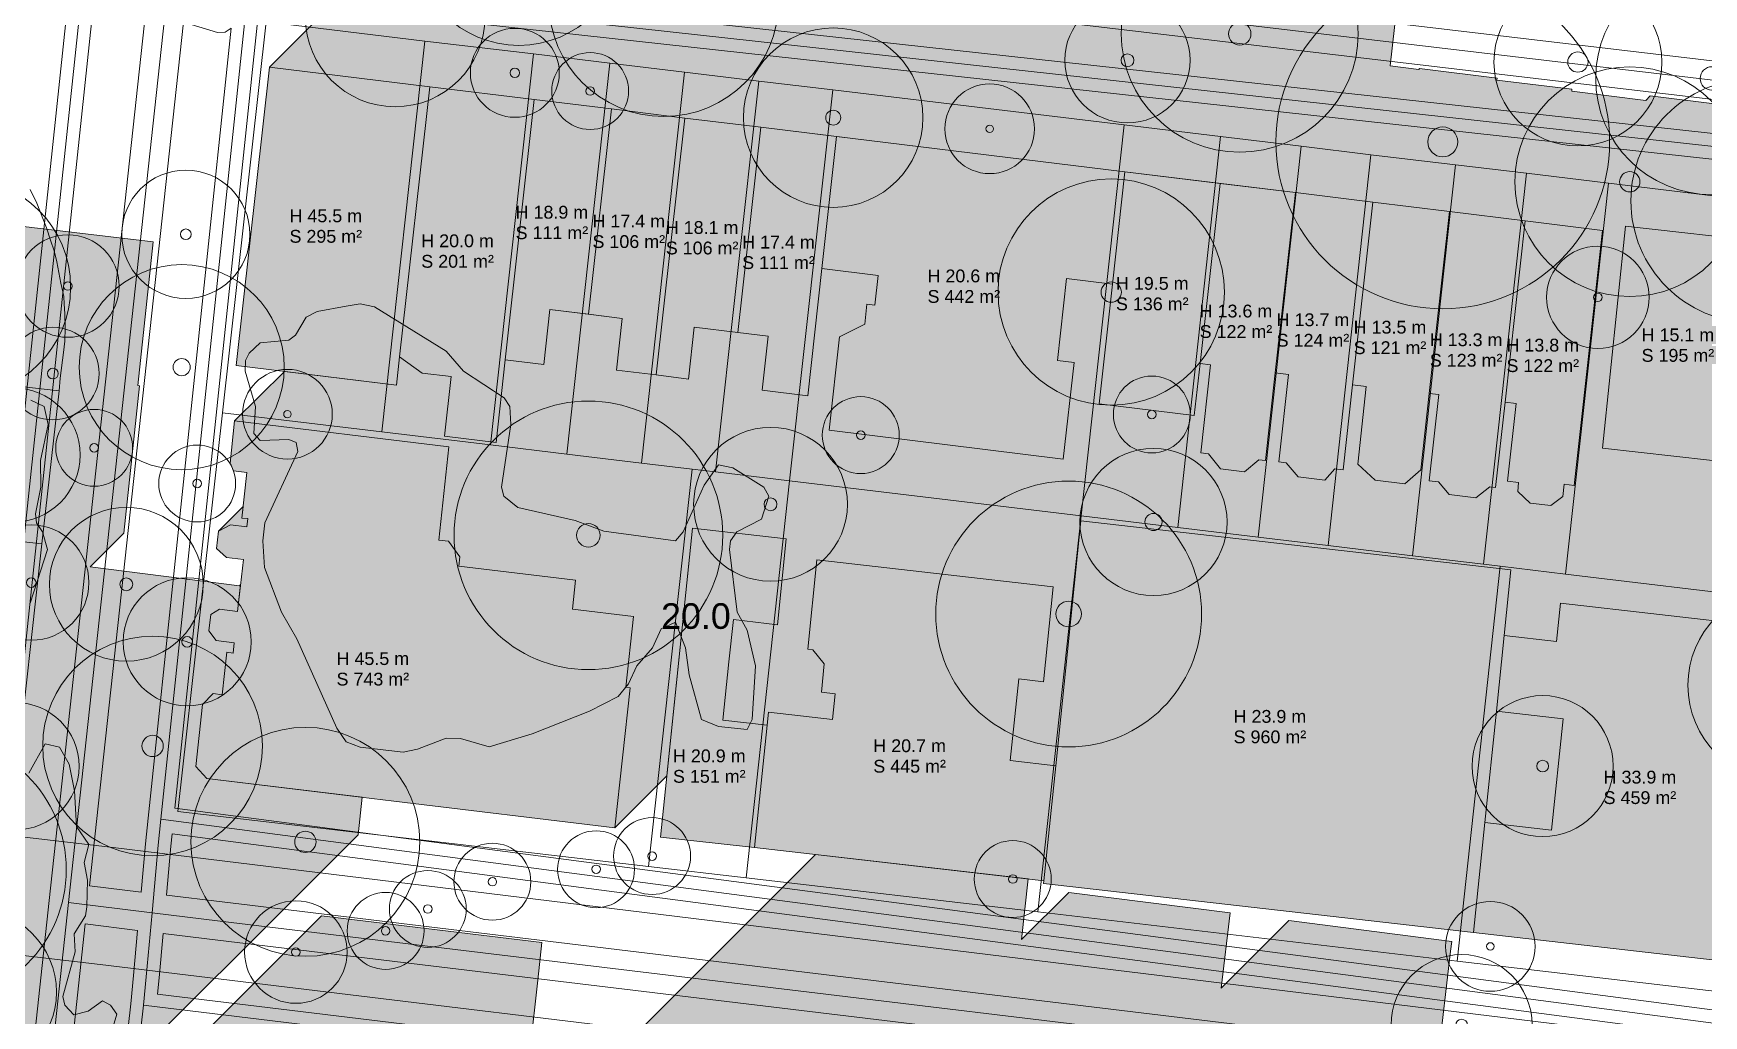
# Model space of a CAD drawing. Header units: metres. Extents: x -8 to 1190, y -11 to 1223.
# Drawn here: x 62.2 to 192.5, y 82.5 to 159.1 of the extents above; entities that cross this region are included whole.
import ezdxf

# ---------------------------------------------------------------- set-up
doc = ezdxf.new("R2010")
doc.units = ezdxf.units.M
doc.header["$MEASUREMENT"] = 0
for name, color, linetype, lineweight, true_color in [('TPX_BUILDING_AREAS_TEXT', 7, 'CONTINUOUS', 0, 0x000000), ('TPX_BUILDING_HEIGHTS_TEXT', 7, 'CONTINUOUS', 0, 0x000000), ('TPX_BUILDINGS', 7, 'CONTINUOUS', 0, 0x000000), ('TPX_BUILDINGS_HATCH', 7, 'CONTINUOUS', 0, 0xf0f0f0), ('TPX_BUILDINGS_SHADOWS_HATCH', 7, 'CONTINUOUS', 0, 0x000000), ('TPX_BUILDINGS_SHADOWS_OUTLINES', 7, 'CONTINUOUS', 0, 0x000000), ('TPX_CADASTRES', 7, 'CONTINUOUS', 0, 0x646464), ('TPX_CONTOUR_LINES_5M', 7, 'CONTINUOUS', 0, 0x969696), ('TPX_CONTOUR_LINES_5M_TEXT', 7, 'CONTINUOUS', 0, 0x000000), ('TPX_RAILWAYS_AXES', 7, 'CONTINUOUS', 0, 0x464646), ('TPX_ROADS_AXES', 7, 'CONTINUOUS', 0, 0x323232), ('TPX_ROADS_CONTOURS', 7, 'CONTINUOUS', 0, 0x646464), ('TPX_VEGETATION_TREES_INDIVIDUAL', 7, 'CONTINUOUS', 0, 0x136734)]:
    doc.layers.add(name, color=color, linetype=linetype, lineweight=lineweight, true_color=true_color)
doc.styles.add('TPX_TEXTE', font='arial.ttf')

# ---------------------------------------------------------------- blocks, each defined once
blk = doc.blocks.new('TREETR006_CR070')
at = {"layer": 'TPX_VEGETATION_TREES_INDIVIDUAL'}
for radius in [7, 0.583]:
    blk.add_circle((0, 0, 0.04), radius, dxfattribs=at)
blk = doc.blocks.new('TREETR003_CR030')
at = {"layer": 'TPX_VEGETATION_TREES_INDIVIDUAL'}
for radius in [3, 0.333]:
    blk.add_circle((0, 0, 0.04), radius, dxfattribs=at)
blk = doc.blocks.new('TREETR004_CR035')
at = {"layer": 'TPX_VEGETATION_TREES_INDIVIDUAL'}
for radius in [3.47, 0.375]:
    blk.add_circle((0, 0, 0.04), radius, dxfattribs=at)
blk = doc.blocks.new('TREETR009_CR092')
at = {"layer": 'TPX_VEGETATION_TREES_INDIVIDUAL'}
for radius in [9.24, 0.875]:
    blk.add_circle((0, 0, 0.04), radius, dxfattribs=at)
blk = doc.blocks.new('TREETR007_CR050')
at = {"layer": 'TPX_VEGETATION_TREES_INDIVIDUAL'}
for radius in [4.97, 0.667]:
    blk.add_circle((0, 0, 0.04), radius, dxfattribs=at)
blk = doc.blocks.new('TREETR012_CR130')
at = {"layer": 'TPX_VEGETATION_TREES_INDIVIDUAL'}
for radius in [13.02, 1.17]:
    blk.add_circle((0, 0, 0.04), radius, dxfattribs=at)
blk = doc.blocks.new('TREETR009_CR104')
at = {"layer": 'TPX_VEGETATION_TREES_INDIVIDUAL'}
for radius in [10.39, 0.917]:
    blk.add_circle((0, 0, 0.04), radius, dxfattribs=at)
blk = doc.blocks.new('TREETR003_CR035')
at = {"layer": 'TPX_VEGETATION_TREES_INDIVIDUAL'}
for radius in [3.5, 0.292]:
    blk.add_circle((0, 0, 0.04), radius, dxfattribs=at)
blk = doc.blocks.new('TREETR008_CR066')
at = {"layer": 'TPX_VEGETATION_TREES_INDIVIDUAL'}
for radius in [6.55, 0.792]:
    blk.add_circle((0, 0, 0.04), radius, dxfattribs=at)
blk = doc.blocks.new('TREETR004_CR045')
at = {"layer": 'TPX_VEGETATION_TREES_INDIVIDUAL'}
for radius in [4.5, 0.375]:
    blk.add_circle((0, 0, 0.04), radius, dxfattribs=at)
blk = doc.blocks.new('TREETR004_CR036')
at = {"layer": 'TPX_VEGETATION_TREES_INDIVIDUAL'}
for radius in [3.61, 0.417]:
    blk.add_circle((0, 0, 0.04), radius, dxfattribs=at)
blk = doc.blocks.new('TREETR008_CR086')
at = {"layer": 'TPX_VEGETATION_TREES_INDIVIDUAL'}
for radius in [8.57, 0.833]:
    blk.add_circle((0, 0, 0.04), radius, dxfattribs=at)
blk = doc.blocks.new('TREETR005_CR052')
at = {"layer": 'TPX_VEGETATION_TREES_INDIVIDUAL'}
for radius in [5.24, 0.458]:
    blk.add_circle((0, 0, 0.04), radius, dxfattribs=at)
blk = doc.blocks.new('TREETR005_CR060')
at = {"layer": 'TPX_VEGETATION_TREES_INDIVIDUAL'}
for radius in [6, 0.5]:
    blk.add_circle((0, 0, 0.04), radius, dxfattribs=at)
blk = doc.blocks.new('TREETR008_CR095')
at = {"layer": 'TPX_VEGETATION_TREES_INDIVIDUAL'}
for radius in [9.5, 0.792]:
    blk.add_circle((0, 0, 0.04), radius, dxfattribs=at)
blk = doc.blocks.new('TREETR008_CR085')
at = {"layer": 'TPX_VEGETATION_TREES_INDIVIDUAL'}
for radius in [8.51, 0.75]:
    blk.add_circle((0, 0, 0.04), radius, dxfattribs=at)
blk = doc.blocks.new('TREETR005_CR055')
at = {"layer": 'TPX_VEGETATION_TREES_INDIVIDUAL'}
for radius in [5.5, 0.458]:
    blk.add_circle((0, 0, 0.04), radius, dxfattribs=at)
blk = doc.blocks.new('TREETR006_CR075')
at = {"layer": 'TPX_VEGETATION_TREES_INDIVIDUAL'}
for radius in [7.5, 0.625]:
    blk.add_circle((0, 0, 0.04), radius, dxfattribs=at)
blk = doc.blocks.new('TREETR003_CR040')
at = {"layer": 'TPX_VEGETATION_TREES_INDIVIDUAL'}
for radius in [4, 0.333]:
    blk.add_circle((0, 0, 0.04), radius, dxfattribs=at)
blk = doc.blocks.new('TREETR008_CR088')
at = {"layer": 'TPX_VEGETATION_TREES_INDIVIDUAL'}
for radius in [8.83, 0.792]:
    blk.add_circle((0, 0, 0.04), radius, dxfattribs=at)
blk = doc.blocks.new('TREETR008_CR082')
at = {"layer": 'TPX_VEGETATION_TREES_INDIVIDUAL'}
for radius in [8.24, 0.792]:
    blk.add_circle((0, 0, 0.04), radius, dxfattribs=at)
blk = doc.blocks.new('TREETR005_CR049')
at = {"layer": 'TPX_VEGETATION_TREES_INDIVIDUAL'}
for radius in [4.89, 0.5]:
    blk.add_circle((0, 0, 0.04), radius, dxfattribs=at)
blk = doc.blocks.new('TREETR007_CR080')
at = {"layer": 'TPX_VEGETATION_TREES_INDIVIDUAL'}
for radius in [8, 0.667]:
    blk.add_circle((0, 0, 0.04), radius, dxfattribs=at)
blk = doc.blocks.new('TREETR004_CR050')
at = {"layer": 'TPX_VEGETATION_TREES_INDIVIDUAL'}
for radius in [5, 0.417]:
    blk.add_circle((0, 0, 0.04), radius, dxfattribs=at)
blk = doc.blocks.new('TREETR007_CR057')
at = {"layer": 'TPX_VEGETATION_TREES_INDIVIDUAL'}
for radius in [5.74, 0.667]:
    blk.add_circle((0, 0, 0.04), radius, dxfattribs=at)
blk = doc.blocks.new('TREETR010_CR104')
at = {"layer": 'TPX_VEGETATION_TREES_INDIVIDUAL'}
for radius in [10.37, 1]:
    blk.add_circle((0, 0, 0.04), radius, dxfattribs=at)
blk = doc.blocks.new('TREETR009_CR105')
at = {"layer": 'TPX_VEGETATION_TREES_INDIVIDUAL'}
for radius in [10.48, 0.917]:
    blk.add_circle((0, 0, 0.04), radius, dxfattribs=at)
blk = doc.blocks.new('TREETR008_CR090')
at = {"layer": 'TPX_VEGETATION_TREES_INDIVIDUAL'}
for radius in [8.96, 0.792]:
    blk.add_circle((0, 0, 0.04), radius, dxfattribs=at)
blk = doc.blocks.new('TREETR008_CR089')
at = {"layer": 'TPX_VEGETATION_TREES_INDIVIDUAL'}
for radius in [8.93, 0.833]:
    blk.add_circle((0, 0, 0.04), radius, dxfattribs=at)
blk = doc.blocks.new('TREETR009_CR091')
at = {"layer": 'TPX_VEGETATION_TREES_INDIVIDUAL'}
for radius in [9.07, 0.917]:
    blk.add_circle((0, 0, 0.04), radius, dxfattribs=at)
blk = doc.blocks.new('TREETR006_CR065')
at = {"layer": 'TPX_VEGETATION_TREES_INDIVIDUAL'}
for radius in [6.45, 0.625]:
    blk.add_circle((0, 0, 0.04), radius, dxfattribs=at)

msp = doc.modelspace()

# ---------------------------------------------------------------- hatches: boundary and pattern name
at = {"layer": 'TPX_BUILDINGS_HATCH'}
for points in [[(80.65, 156.52), (78.05, 133.23), (90.55, 131.7), (90.79, 133.91), (93.14, 154.98), (80.65, 156.52)], [(93.14, 154.98), (90.79, 133.91), (92.55, 132.64), (94.81, 132.36), (94.3, 127.72), (98.32, 127.23), (99.03, 133.68), (101.3, 153.99), (93.14, 154.98)], [(101.3, 153.99), (99.03, 133.68), (102.05, 133.31), (102.52, 137.61), (105.54, 137.24), (107.33, 153.25), (101.3, 153.99)], [(107.33, 153.25), (105.54, 137.24), (108.16, 136.91), (107.72, 132.86), (110.82, 132.49), (113.05, 152.54), (107.33, 153.25)], [(113.05, 152.54), (110.82, 132.49), (113.34, 132.17), (113.78, 136.23), (117.19, 135.81), (118.98, 151.82), (113.05, 152.54)], [(118.98, 151.82), (117.19, 135.81), (119.55, 135.52), (119.08, 131.31), (122.63, 130.87), (123.74, 140.81), (124.89, 151.1), (118.98, 151.82)], [(124.89, 151.1), (123.74, 140.81), (128.12, 140.26), (127.86, 137.93), (127.25, 138.01), (127.08, 136.45), (125.12, 135.46), (124.3, 128.18), (142.57, 125.93), (143.41, 133.46), (142.11, 133.62), (142.82, 140.03), (146.41, 139.59), (147.38, 148.35), (124.89, 151.1)], [(146.41, 139.59), (145.37, 130.23), (152.79, 129.32), (153.24, 133.38), (154.8, 147.44), (147.38, 148.35), (146.41, 139.59)], [(154.8, 147.44), (153.24, 133.38), (154.07, 133.27), (153.31, 126.42), (153.9, 126.34), (154.84, 125.17), (156.72, 124.93), (157.83, 125.88), (158.36, 125.81), (159.11, 132.66), (160.68, 146.72), (154.8, 147.44)], [(160.68, 146.72), (159.11, 132.66), (160.14, 132.53), (159.39, 125.71), (159.97, 125.64), (160.91, 124.53), (162.98, 124.28), (163.77, 125.16), (164.4, 125.08), (165.14, 131.73), (166.73, 145.97), (160.68, 146.72)], [(166.73, 145.97), (165.14, 131.73), (166.21, 131.6), (165.54, 125.54), (166.91, 124.28), (169.21, 124), (170.47, 125.09), (171.13, 131.05), (172.71, 145.24), (166.73, 145.97)], [(171.88, 130.96), (171.12, 124.23), (171.85, 124.14), (172.68, 123.16), (174.76, 122.91), (175.84, 123.77), (176.29, 123.71), (177.04, 130.37), (178.61, 144.51), (172.71, 145.24), (171.13, 131.05), (171.88, 130.96)], [(178.61, 144.51), (177.04, 130.37), (177.91, 130.26), (177.24, 124.2), (178.1, 124.11), (178.03, 123.4), (179.01, 122.5), (180.61, 122.3), (181.55, 123), (181.65, 123.97), (182.43, 123.87), (184.65, 143.77), (178.61, 144.51)], [(186.43, 144.11), (184.65, 126.78), (195.76, 125.52), (197.54, 142.85), (186.43, 144.11)], [(75.42, 106.78), (74.89, 101.95), (75.75, 101), (90.35, 99.24), (107.59, 97.16), (108.79, 108.08), (108.44, 108.12), (109.05, 113.64), (104.27, 114.21), (104.51, 116.47), (95.42, 117.56), (95.5, 118.29), (94.61, 119.51), (93.84, 119.6), (94.63, 126.89), (77.92, 128.9), (77.56, 125.6), (77.84, 125.01), (78.87, 124.89), (78.48, 121.33), (78.95, 121.28), (78.88, 120.64), (77.61, 120.79), (76.66, 120.3), (76.51, 118.94), (77.29, 118.25), (78.6, 118.09), (78.15, 114.04), (76.73, 114.21), (76.05, 113.8), (75.91, 112.53), (76.47, 111.76), (77.89, 111.58), (77.8, 110.79), (77.31, 110.85), (76.95, 107.54), (76.25, 107.63), (75.42, 106.78)], [(113.63, 120.55), (111.15, 96.43), (118.47, 95.61), (119.46, 105.16), (116.02, 105.55), (116.49, 110.1), (116.83, 113.4), (120.27, 113), (120.96, 119.71), (113.63, 120.55)], [(141.06, 93.03), (141.04, 92.81), (174.57, 88.99), (175.45, 97.57), (176.36, 106.27), (176.96, 112.16), (177.49, 117.29), (143.95, 121.11), (141.98, 102), (141.06, 93.03)], [(119.46, 105.16), (118.47, 95.61), (141.06, 93.03), (141.98, 102), (138.44, 102.41), (139.11, 108.77), (141.02, 108.55), (141.79, 115.96), (123.35, 118.06), (122.64, 111.09), (123.04, 111.04), (123.92, 109.94), (123.7, 107.73), (124.77, 107.62), (124.56, 105.61), (119.57, 106.19), (119.46, 105.16)], [(175.45, 97.57), (174.57, 88.99), (194.12, 86.76), (196.82, 112.92), (181.37, 114.68), (181.06, 111.69), (176.96, 112.16), (176.36, 106.27), (181.57, 105.67), (180.67, 96.97), (175.45, 97.57)]]:
    msp.add_hatch(color=256, dxfattribs=at).paths.add_polyline_path(points)
at = {"layer": 'TPX_BUILDINGS_SHADOWS_HATCH'}
h = msp.add_hatch(color=256, dxfattribs=at)
h.paths.add_polyline_path([(81.8, 132.77), (77.92, 128.9), (94.63, 126.89), (93.84, 119.6), (94.61, 119.51), (95.5, 118.29), (95.42, 117.56), (104.51, 116.47), (104.27, 114.21), (109.05, 113.64), (108.44, 108.12), (108.79, 108.08), (107.59, 97.16), (111.64, 101.21), (113.63, 120.55), (120.96, 119.71), (120.27, 113), (116.83, 113.4), (116.49, 110.1), (116.02, 105.55), (119.46, 105.16), (119.57, 106.19), (124.56, 105.61), (124.77, 107.62), (123.7, 107.73), (123.92, 109.94), (123.04, 111.04), (122.64, 111.09), (123.35, 118.06), (141.79, 115.96), (141.02, 108.55), (139.11, 108.77), (138.44, 102.41), (141.98, 102), (143.95, 121.11), (177.49, 117.29), (176.96, 112.16), (181.06, 111.69), (181.37, 114.68), (196.82, 112.92), (194.12, 86.76), (214.63, 107.27), (215.32, 113.85), (217.77, 137.23), (206.68, 138.5), (208.22, 153.53), (197.1, 154.79), (194.22, 151.91), (194.41, 153.53), (188.37, 154.27), (188.01, 153.92), (182.24, 154.63), (182.26, 154.79), (176.4, 155.5), (176.42, 155.66), (170.37, 156.41), (170.3, 156.33), (168.08, 156.61), (168.59, 161.23), (161.85, 162.05), (161.95, 162.91), (139.46, 165.67), (137.19, 163.4), (131.71, 164.07), (131.77, 164.62), (125.85, 165.34), (125.36, 164.85), (122.86, 165.16), (122.96, 166.08), (124.02, 175.53), (119.66, 176.09), (114.4, 176.76), (109.74, 177.35), (109.79, 177.88), (102.88, 178.76), (80.65, 156.52), (93.14, 154.98), (101.3, 153.99), (107.33, 153.25), (113.05, 152.54), (118.98, 151.82), (127.43, 150.79), (147.38, 148.35), (160.68, 146.72), (166.73, 145.97), (172.71, 145.24), (178.61, 144.51), (184.65, 143.77), (182.43, 123.87), (181.65, 123.97), (181.55, 123), (180.61, 122.3), (179.01, 122.5), (178.03, 123.4), (178.1, 124.11), (177.24, 124.2), (177.91, 130.26), (177.04, 130.37), (176.29, 123.71), (175.84, 123.77), (174.76, 122.91), (172.68, 123.16), (171.85, 124.14), (171.12, 124.23), (171.88, 130.96), (171.13, 131.05), (170.47, 125.09), (169.21, 124), (166.91, 124.28), (165.54, 125.54), (166.21, 131.6), (165.14, 131.73), (164.4, 125.08), (163.77, 125.16), (162.98, 124.28), (160.91, 124.53), (159.97, 125.64), (159.39, 125.71), (160.14, 132.53), (159.11, 132.66), (158.36, 125.81), (157.83, 125.88), (156.72, 124.93), (154.84, 125.17), (153.9, 126.34), (153.31, 126.42), (154.07, 133.27), (153.24, 133.38), (152.79, 129.32), (145.37, 130.23), (146.41, 139.59), (142.82, 140.03), (142.11, 133.62), (143.41, 133.46), (142.57, 125.93), (124.3, 128.18), (125.12, 135.46), (127.08, 136.45), (127.25, 138.01), (127.86, 137.93), (128.12, 140.26), (123.74, 140.81), (122.63, 130.87), (119.08, 131.31), (119.55, 135.52), (117.19, 135.81), (113.78, 136.23), (113.34, 132.17), (110.82, 132.49), (107.72, 132.86), (108.16, 136.91), (105.93, 137.19), (102.52, 137.61), (102.05, 133.31), (99.03, 133.68), (98.32, 127.23), (94.3, 127.72), (94.81, 132.36), (92.55, 132.64), (90.79, 133.91), (90.55, 131.7), (81.8, 132.77)])
h.paths.add_polyline_path([(184.65, 126.78), (186.43, 144.11), (197.54, 142.85), (195.76, 125.52), (184.65, 126.78)], flags=16)
for points in [[(54.92, 108.64), (29.18, 82.9), (54.67, 79.7), (52.62, 61.69), (51.38, 50.98), (50.38, 42.25), (48.49, 25.75), (62.84, 40.1), (64.74, 56.6), (63.5, 56.76), (64.32, 63.92), (64.68, 64.27), (65.91, 74.99), (87.55, 96.62), (87.88, 99.54), (75.75, 101), (74.89, 101.95), (75.42, 106.78), (76.25, 107.63), (76.95, 107.54), (77.31, 110.85), (77.8, 110.79), (77.89, 111.58), (76.47, 111.76), (75.91, 112.53), (76.05, 113.8), (76.73, 114.21), (78.15, 114.04), (78.38, 116.13), (78.3, 116.05), (66.65, 117.51), (69.28, 120.14), (70.51, 131.64), (70.38, 131.66), (71.57, 142.89), (49.31, 145.5), (37.64, 133.83), (59.9, 131.22), (58.7, 119.83), (57.47, 108.34), (54.92, 108.64)], [(78.58, 122.22), (76.66, 120.3), (77.61, 120.79), (78.88, 120.64), (78.95, 121.28), (78.48, 121.33), (78.58, 122.22)], [(176.36, 106.27), (175.45, 97.57), (180.67, 96.97), (181.57, 105.67), (176.36, 106.27)], [(84.69, 90.29), (73.17, 78.77), (90.37, 76.68), (90.04, 73.75), (89.38, 67.67), (88.48, 59.5), (88.46, 59.42), (87.6, 51.51), (87.5, 50.68), (85.99, 36.96), (85.86, 35.73), (84.96, 27.55), (84, 18.84), (95.75, 30.59), (96.4, 36.22), (101.52, 35.58), (101.83, 38.29), (104.14, 38.01), (111.97, 37.02), (111.96, 36.92), (116.09, 36.39), (115.51, 31.38), (118.68, 30.97), (119.78, 40.41), (135.03, 38.5), (134.32, 32.45), (136.68, 32.16), (136.29, 28.77), (139.75, 28.35), (140.37, 33.64), (143.16, 33.28), (142.55, 27.99), (145.88, 27.57), (151.87, 26.83), (158.02, 26.06), (158.96, 34.15), (159.45, 34.1), (160.4, 34.46), (160.9, 34.53), (161.9, 34.49), (162.87, 34.19), (163.73, 33.64), (164.91, 33.39), (164.67, 31.3), (169.27, 30.73), (168.44, 23.61), (171.65, 23.22), (171.57, 22.59), (175.58, 22.1), (176, 25.63), (178.6, 25.3), (179.92, 36.7), (173.01, 37.57), (165.5, 38.5), (165.79, 40.99), (163.4, 38.59), (158.04, 39.26), (163.11, 44.33), (158.58, 44.89), (157.91, 39.13), (149.96, 40.12), (150.36, 43.63), (148.28, 41.54), (148.56, 44.04), (146.2, 44.33), (146.06, 44.19), (146.15, 44.99), (137.81, 46.06), (138.17, 49.17), (133.99, 49.72), (133.62, 46.6), (120.56, 48.28), (121.34, 54.88), (125.29, 54.37), (125.31, 54.5), (126.18, 61.96), (125.32, 63), (122.34, 63.39), (123.41, 72.54), (135.99, 70.92), (134.76, 60.51), (135.61, 59.47), (135.32, 56.95), (137.97, 56.61), (138.25, 59.03), (139.4, 60.12), (140.6, 70.34), (153.29, 68.71), (153.2, 67.95), (161.15, 66.96), (168.7, 66.01), (176.21, 65.07), (191.09, 63.21), (187.89, 35.71), (187.35, 31.08), (186.56, 24.31), (186.78, 24.28), (184.74, 6.83), (198.11, 20.19), (200.14, 37.64), (199.37, 37.74), (200.08, 43.81), (194.29, 44.53), (197.17, 69.29), (187.1, 70.55), (187.81, 76.66), (180.3, 77.61), (172.66, 69.97), (170.77, 70.21), (170.84, 70.81), (168.75, 71.07), (169.21, 75.02), (167.8, 75.19), (171.81, 79.21), (172.78, 87.54), (172.88, 88.29), (160.18, 89.93), (154.88, 84.63), (155.58, 90.51), (143, 92.12), (139.31, 88.44), (139.84, 93.17), (123.24, 95.06), (101.47, 73.29), (102.18, 73.73), (102.58, 73.86), (103.42, 73.91), (103.84, 73.82), (104.61, 73.47), (104.94, 73.2), (105.2, 72.72), (115.61, 71.46), (115.76, 72.76), (123.05, 71.88), (120.03, 44.54), (112.74, 45.42), (113.98, 56.71), (115.31, 56.55), (115.65, 59.66), (115.72, 60.27), (114.4, 60.44), (114.73, 63.48), (113.27, 62.54), (111.51, 46.55), (110.48, 45.49), (106.79, 45.93), (106.85, 46.46), (106.67, 46.48), (96.57, 36.38), (96.91, 39.5), (97.33, 39.92), (98.16, 47.47), (97.74, 47.99), (98.49, 54.79), (99.86, 55.8), (99.91, 56.2), (98.74, 55.04), (98.83, 55.8), (98.9, 55.87), (99.66, 62.84), (99.76, 63.67), (100.63, 71.58), (100.64, 71.66), (101.54, 79.83), (100.98, 79.9), (101.57, 85.27), (101.9, 88.21), (84.69, 90.29)]]:
    msp.add_hatch(color=256, dxfattribs=at).paths.add_polyline_path(points)

# ---------------------------------------------------------------- linework, layer by layer
at = {"layer": 'TPX_BUILDINGS', "elevation": 0.04}
for points in [[(80.65, 156.52), (78.05, 133.23), (90.55, 131.7), (90.79, 133.91), (93.14, 154.98)], [(93.14, 154.98), (90.79, 133.91), (92.55, 132.64), (94.81, 132.36), (94.3, 127.72), (98.32, 127.23), (99.03, 133.68), (101.3, 153.99)], [(101.3, 153.99), (99.03, 133.68), (102.05, 133.31), (102.52, 137.61), (105.54, 137.24), (107.33, 153.25)], [(107.33, 153.25), (105.54, 137.24), (108.16, 136.91), (107.72, 132.86), (110.82, 132.49), (113.05, 152.54)], [(113.05, 152.54), (110.82, 132.49), (113.34, 132.17), (113.78, 136.23), (117.19, 135.81), (118.98, 151.82)], [(118.98, 151.82), (117.19, 135.81), (119.55, 135.52), (119.08, 131.31), (122.63, 130.87), (123.74, 140.81), (124.89, 151.1)], [(124.89, 151.1), (123.74, 140.81), (128.12, 140.26), (127.86, 137.93), (127.25, 138.01), (127.08, 136.45), (125.12, 135.46), (124.3, 128.18), (142.57, 125.93), (143.41, 133.46), (142.11, 133.62), (142.82, 140.03), (146.41, 139.59), (147.38, 148.35)], [(146.41, 139.59), (145.37, 130.23), (152.79, 129.32), (153.24, 133.38), (154.8, 147.44), (147.38, 148.35)], [(154.8, 147.44), (153.24, 133.38), (154.07, 133.27), (153.31, 126.42), (153.9, 126.34), (154.84, 125.17), (156.72, 124.93), (157.83, 125.88), (158.36, 125.81), (159.11, 132.66), (160.68, 146.72)], [(160.68, 146.72), (159.11, 132.66), (160.14, 132.53), (159.39, 125.71), (159.97, 125.64), (160.91, 124.53), (162.98, 124.28), (163.77, 125.16), (164.4, 125.08), (165.14, 131.73), (166.73, 145.97)], [(166.73, 145.97), (165.14, 131.73), (166.21, 131.6), (165.54, 125.54), (166.91, 124.28), (169.21, 124), (170.47, 125.09), (171.13, 131.05), (172.71, 145.24)], [(171.88, 130.96), (171.12, 124.23), (171.85, 124.14), (172.68, 123.16), (174.76, 122.91), (175.84, 123.77), (176.29, 123.71), (177.04, 130.37), (178.61, 144.51), (172.71, 145.24), (171.13, 131.05)], [(178.61, 144.51), (177.04, 130.37), (177.91, 130.26), (177.24, 124.2), (178.1, 124.11), (178.03, 123.4), (179.01, 122.5), (180.61, 122.3), (181.55, 123), (181.65, 123.97), (182.43, 123.87), (184.65, 143.77)], [(186.43, 144.11), (184.65, 126.78), (195.76, 125.52), (197.54, 142.85)], [(75.42, 106.78), (74.89, 101.95), (75.75, 101), (90.35, 99.24), (107.59, 97.16), (108.79, 108.08), (108.44, 108.12), (109.05, 113.64), (104.27, 114.21), (104.51, 116.47), (95.42, 117.56), (95.5, 118.29), (94.61, 119.51), (93.84, 119.6), (94.63, 126.89), (77.92, 128.9), (77.56, 125.6), (77.84, 125.01), (78.87, 124.89), (78.48, 121.33), (78.95, 121.28), (78.88, 120.64), (77.61, 120.79), (76.66, 120.3), (76.51, 118.94), (77.29, 118.25), (78.6, 118.09), (78.15, 114.04), (76.73, 114.21), (76.05, 113.8), (75.91, 112.53), (76.47, 111.76), (77.89, 111.58), (77.8, 110.79), (77.31, 110.85), (76.95, 107.54), (76.25, 107.63)], [(113.63, 120.55), (111.15, 96.43), (118.47, 95.61), (119.46, 105.16), (116.02, 105.55), (116.49, 110.1), (116.83, 113.4), (120.27, 113), (120.96, 119.71)], [(141.06, 93.03), (141.04, 92.81), (174.57, 88.99), (175.45, 97.57), (176.36, 106.27), (176.96, 112.16), (177.49, 117.29), (143.95, 121.11), (141.98, 102)], [(119.46, 105.16), (118.47, 95.61), (141.06, 93.03), (141.98, 102), (138.44, 102.41), (139.11, 108.77), (141.02, 108.55), (141.79, 115.96), (123.35, 118.06), (122.64, 111.09), (123.04, 111.04), (123.92, 109.94), (123.7, 107.73), (124.77, 107.62), (124.56, 105.61), (119.57, 106.19)], [(175.45, 97.57), (174.57, 88.99), (194.12, 86.76), (196.82, 112.92), (181.37, 114.68), (181.06, 111.69), (176.96, 112.16), (176.36, 106.27), (181.57, 105.67), (180.67, 96.97)]]:
    msp.add_lwpolyline(points, close=True, dxfattribs=at)
at = {"layer": 'TPX_BUILDINGS_SHADOWS_OUTLINES', "elevation": 0.04}
for points in [[(102.88, 178.76), (80.65, 156.52), (93.14, 154.98), (101.3, 153.99), (107.33, 153.25), (113.05, 152.54), (118.98, 151.82), (127.43, 150.79), (147.38, 148.35), (160.68, 146.72), (166.73, 145.97), (172.71, 145.24), (178.61, 144.51), (184.65, 143.77), (182.43, 123.87), (181.65, 123.97), (181.55, 123), (180.61, 122.3), (179.01, 122.5), (178.03, 123.4), (178.1, 124.11), (177.24, 124.2), (177.91, 130.26), (177.04, 130.37), (176.29, 123.71), (175.84, 123.77), (174.76, 122.91), (172.68, 123.16), (171.85, 124.14), (171.12, 124.23), (171.88, 130.96), (171.13, 131.05), (170.47, 125.09), (169.21, 124), (166.91, 124.28), (165.54, 125.54), (166.21, 131.6), (165.14, 131.73), (164.4, 125.08), (163.77, 125.16), (162.98, 124.28), (160.91, 124.53), (159.97, 125.64), (159.39, 125.71), (160.14, 132.53), (159.11, 132.66), (158.36, 125.81), (157.83, 125.88), (156.72, 124.93), (154.84, 125.17), (153.9, 126.34), (153.31, 126.42), (154.07, 133.27), (153.24, 133.38), (152.79, 129.32), (145.37, 130.23), (146.41, 139.59), (142.82, 140.03), (142.11, 133.62), (143.41, 133.46), (142.57, 125.93), (124.3, 128.18), (125.12, 135.46), (127.08, 136.45), (127.25, 138.01), (127.86, 137.93), (128.12, 140.26), (123.74, 140.81), (122.63, 130.87), (119.08, 131.31), (119.55, 135.52), (117.19, 135.81), (113.78, 136.23), (113.34, 132.17), (110.82, 132.49), (107.72, 132.86), (108.16, 136.91), (105.93, 137.19), (102.52, 137.61), (102.05, 133.31), (99.03, 133.68), (98.32, 127.23), (94.3, 127.72), (94.81, 132.36), (92.55, 132.64), (90.79, 133.91), (90.55, 131.7), (81.8, 132.77), (77.92, 128.9), (94.63, 126.89), (93.84, 119.6), (94.61, 119.51), (95.5, 118.29), (95.42, 117.56), (104.51, 116.47), (104.27, 114.21), (109.05, 113.64), (108.44, 108.12), (108.79, 108.08), (107.59, 97.16), (111.64, 101.21), (113.63, 120.55), (120.96, 119.71), (120.27, 113), (116.83, 113.4), (116.49, 110.1), (116.02, 105.55), (119.46, 105.16), (119.57, 106.19), (124.56, 105.61), (124.77, 107.62), (123.7, 107.73), (123.92, 109.94), (123.04, 111.04), (122.64, 111.09), (123.35, 118.06), (141.79, 115.96), (141.02, 108.55), (139.11, 108.77), (138.44, 102.41), (141.98, 102), (143.95, 121.11), (177.49, 117.29), (176.96, 112.16), (181.06, 111.69), (181.37, 114.68), (196.82, 112.92)], [(194.41, 153.53), (188.37, 154.27), (188.01, 153.92), (182.24, 154.63), (182.26, 154.79), (176.4, 155.5), (176.42, 155.66), (170.37, 156.41), (170.3, 156.33), (168.08, 156.61), (168.59, 161.23)], [(65.91, 74.99), (87.55, 96.62), (87.88, 99.54), (75.75, 101), (74.89, 101.95), (75.42, 106.78), (76.25, 107.63), (76.95, 107.54), (77.31, 110.85), (77.8, 110.79), (77.89, 111.58), (76.47, 111.76), (75.91, 112.53), (76.05, 113.8), (76.73, 114.21), (78.15, 114.04), (78.38, 116.13), (78.3, 116.05), (66.65, 117.51), (69.28, 120.14), (70.51, 131.64), (70.38, 131.66), (71.57, 142.89), (49.31, 145.5)], [(171.81, 79.21), (172.78, 87.54), (172.88, 88.29), (160.18, 89.93), (154.88, 84.63), (155.58, 90.51), (143, 92.12), (139.31, 88.44), (139.84, 93.17), (123.24, 95.06), (101.47, 73.29)], [(100.98, 79.9), (101.57, 85.27), (101.9, 88.21), (84.69, 90.29), (73.17, 78.77)]]:
    msp.add_lwpolyline(points, dxfattribs=at)
for points in [[(184.65, 126.78), (186.43, 144.11), (197.54, 142.85), (195.76, 125.52)], [(78.58, 122.22), (76.66, 120.3), (77.61, 120.79), (78.88, 120.64), (78.95, 121.28), (78.48, 121.33)], [(176.36, 106.27), (175.45, 97.57), (180.67, 96.97), (181.57, 105.67)]]:
    msp.add_lwpolyline(points, close=True, dxfattribs=at)
at = {"layer": 'TPX_CADASTRES', "elevation": 0.02}
for points in [[(80.39, 160.04), (76.97, 129.55), (89.41, 128.06), (92.77, 158.55)], [(92.77, 158.55), (89.41, 128.06), (97.88, 127.04), (101.24, 157.54)], [(101.24, 157.54), (97.88, 127.04), (103.85, 126.32), (107.2, 156.82)], [(107.2, 156.82), (103.85, 126.32), (109.66, 125.62), (113.01, 156.12)], [(113.01, 156.12), (109.66, 125.62), (113.61, 125.15), (115.45, 124.93), (118.81, 155.43)], [(118.81, 155.43), (115.45, 124.93), (121.22, 124.23), (124.58, 154.73)], [(124.58, 154.73), (121.22, 124.23), (143.98, 121.5), (147.33, 152)], [(147.33, 152), (143.98, 121.5), (151.5, 120.6), (154.85, 151.09)], [(154.85, 151.09), (151.5, 120.6), (157.78, 119.84), (161.13, 150.34)], [(161.13, 150.34), (157.78, 119.84), (163.23, 119.19), (166.58, 149.68)], [(166.58, 149.68), (163.23, 119.19), (169.81, 118.39), (173.16, 148.89)], [(173.16, 148.89), (169.81, 118.39), (175.36, 117.73), (178.71, 148.23)], [(178.71, 148.23), (175.36, 117.73), (176.67, 117.57), (181.75, 116.96), (185.11, 147.46)], [(185.11, 147.46), (181.75, 116.96), (197.85, 115.02), (201.2, 145.52)], [(20.16, 136.19), (18.8, 124.26), (20.69, 124.05), (62.89, 119.32), (64.22, 131.25), (36.12, 134.4)], [(76.97, 129.55), (73.48, 98.44), (110.2, 94.14), (113.61, 125.15), (109.66, 125.62), (103.85, 126.32), (97.88, 127.04), (89.41, 128.06)], [(113.61, 125.15), (110.2, 94.14), (117.82, 93.25), (121.22, 124.23), (115.45, 124.93)], [(18.8, 124.26), (16.71, 105.62), (28.27, 104.32), (60.81, 100.68), (62.89, 119.32), (20.69, 124.05)], [(121.22, 124.23), (117.82, 93.25), (140.58, 90.59), (143.98, 121.5)], [(143.98, 121.5), (140.58, 90.59), (173.29, 86.76), (176.67, 117.57), (175.36, 117.73), (169.81, 118.39), (163.23, 119.19), (157.78, 119.84), (151.5, 120.6)], [(176.67, 117.57), (173.29, 86.76), (194.47, 84.28), (197.85, 115.02), (181.75, 116.96)]]:
    msp.add_lwpolyline(points, close=True, dxfattribs=at)
msp.add_lwpolyline([(36.12, 134.4), (64.22, 131.25), (64.32, 132.23), (64.56, 134.25), (64.66, 135.13), (64.7, 136.17), (64.66, 137.26), (64.63, 138.03), (64.59, 138.62), (64.52, 138.98), (64.37, 139.66), (64.21, 140.48), (64.04, 141.33), (63.83, 142.18), (63.55, 143.02), (63.23, 143.97), (62.5, 145.89), (61.98, 146.97)], dxfattribs=at)
at = {"layer": 'TPX_CONTOUR_LINES_5M', "elevation": 0.05}
for points in [[(86.61, 137.86), (84.37, 137.44), (83.49, 136.99), (82.68, 135.59), (82.14, 135.21), (79.9, 134.99), (79.06, 134.2), (78.78, 133.62), (78.74, 132.8), (79.56, 130.02), (79.41, 127.92), (79.9, 127.39), (82.14, 127.46), (82.73, 127.23), (82.85, 126.53), (80.28, 120.95), (80.12, 119.56), (80.26, 117.47), (81.58, 113.98), (82.77, 111.89), (85.89, 104.92), (86.61, 103.87), (87.72, 103.45), (91.08, 103.07), (92.2, 103.28), (94.43, 104.16), (95.55, 104.12), (97.78, 103.47), (101.14, 104.5), (105.61, 106.25), (107.84, 107.41), (108.64, 108.4), (109.29, 109.8), (110.51, 111.19), (111.19, 112.68), (112.31, 113.2), (113.09, 111.19), (113.37, 109.1), (114.35, 105.62), (115.66, 105.05), (117.9, 104.82), (118.3, 105.62), (118.56, 109.8), (117.91, 112.59), (117.13, 113.98), (116.52, 118.86), (116.6, 119.56), (117.1, 120.26), (119.02, 121.24), (119.59, 123.04), (119.22, 123.74), (116.78, 125.25), (115.66, 125.48), (114.55, 123.88), (112.92, 120.26), (112.31, 119.56), (106.72, 120.31), (104.49, 121.13), (100.02, 122.16), (98.93, 123.04), (98.73, 123.74), (99.48, 128.62), (99.38, 130.02), (98.94, 130.71), (95.77, 132.8), (94.43, 134.35), (88.84, 137.81), (87.72, 138.03), (86.61, 137.86)], [(62.02, 130.53), (63.06, 130.02), (63.36, 128.62), (62.78, 125.83), (62.81, 123.74), (62.39, 121.65), (62.46, 120.95), (62.92, 120.26), (63.31, 118.86), (61.97, 114.68)], [(61.87, 101.43), (63.14, 103.7), (64.26, 103.45), (65, 102.13), (65.43, 100.04), (65.59, 97.25), (66.55, 95.86), (66.19, 94.46), (66.45, 93.07), (66.4, 90.98), (66.28, 90.28), (65.39, 88.88), (65.47, 87.49), (64.52, 84), (64.67, 83.31), (65.37, 82.57), (66.49, 82.84), (67.61, 83.65), (68.23, 83.31), (68.72, 82.61), (67.68, 79.12)]]:
    msp.add_lwpolyline(points, dxfattribs=at)
at = {"layer": 'TPX_RAILWAYS_AXES', "elevation": 0.03}
for points in [[(713.55, 0), (710.25, 3.42), (700.82, 10.64), (690.44, 16.36), (679.34, 20.48), (667.78, 22.87), (639.98, 26.29), (469.8, 46.51), (68.43, 95.63), (0, 103.61)], [(0, 94.36), (67.43, 86.5), (468.82, 37.85), (639.07, 17.23), (666.37, 13.78), (676.91, 11.6), (686.73, 7.97), (695.91, 2.9), (699.69, 0)]]:
    msp.add_lwpolyline(points, dxfattribs=at)
at = {"layer": 'TPX_ROADS_AXES', "elevation": 0.03}
for points in [[(64.95, 91.32), (72.57, 161.49), (73.45, 169.56)], [(66.12, 163.56), (58.53, 92.09), (51.83, 20.32)], [(63.55, 18.86), (70.8, 83.31), (71.03, 85.53), (71.48, 90.52), (71.95, 95.81), (72.16, 97.82), (79, 162.9)], [(351.45, 130.96), (347.43, 131.35), (343, 131.78), (341.52, 132.19), (215.25, 147.01), (213.29, 147.23), (209.09, 147.73), (204.38, 148.3), (202.79, 149.27), (79, 162.9), (76.87, 160.18), (72.57, 161.49), (68.38, 162.77)], [(132.32, 162.72), (202.94, 154.35), (209.7, 153.48)], [(72.16, 97.82), (195.06, 81.68), (196.25, 81.5), (201.94, 80.91), (206.61, 80.44), (209.25, 80.32), (333.33, 66.58), (336.09, 66.09), (339.61, 65.23), (341.69, 64.72), (345.12, 64.14), (499.51, 45.85), (502.01, 45.57), (507.15, 45.25), (509.86, 45.09), (512.95, 44.87), (661.91, 27.94)], [(64.95, 91.32), (57.63, 23.69), (57.2, 19.67), (56.34, 11.72)], [(201.28, 74.87), (194.17, 75.72), (76.78, 89.88), (71.48, 90.52), (64.95, 91.32)], [(507.9, 30.63), (505.56, 30.94), (500.56, 31.63), (497.74, 31.89), (344.15, 50.26), (341.74, 50.7), (338.05, 51.57), (334.65, 52.37), (332.96, 52.76), (206.99, 66.81), (203.18, 67.3), (200.51, 67.57), (195.17, 68.11), (193.09, 68.47), (70.8, 83.31)]]:
    msp.add_lwpolyline(points, dxfattribs=at)
at = {"layer": 'TPX_ROADS_CONTOURS', "elevation": 0.03}
for points in [[(133.97, 164.04), (134.51, 168.91), (136.94, 168.6), (138.32, 168.43), (202.33, 160.84), (202.21, 160.27), (202.19, 160.11), (202.01, 155.97)], [(74.14, 162.06), (74.78, 167.89), (132.14, 161.23), (201.88, 152.96), (201.82, 151.66), (201.8, 150.39), (79.11, 163.9), (78.38, 163.68), (78.31, 163.56), (78.22, 163.52), (76.51, 161.34)], [(52.92, 21.21), (59.52, 92), (66.98, 162.2), (68.09, 161.81), (71, 160.92), (63.45, 91.48), (56.14, 23.85), (55.82, 20.85)], [(73.26, 98.68), (79.89, 161.8), (201.69, 148.39), (194.18, 82.81)], [(66.6, 92.63), (73.92, 160.03), (76.58, 159.22), (77.18, 159.23), (77.65, 159.55), (71.17, 97.92), (70.96, 95.9), (70.62, 92.14)], [(72.61, 91.9), (72.95, 95.72), (73.05, 96.69), (193.94, 80.82), (193.74, 79.17), (193.43, 77.32), (76.96, 91.37)], [(58.79, 20.47), (59.12, 23.53), (66.27, 89.65), (70.35, 89.15), (70.03, 85.62), (69.81, 83.42), (62.67, 19.98), (61.34, 20.14)], [(71.9, 84.18), (72.03, 85.44), (72.34, 88.91), (76.6, 88.4), (192.93, 74.36), (192.34, 70.82), (192.21, 69.59)]]:
    msp.add_lwpolyline(points, close=True, dxfattribs=at)
msp.add_lwpolyline([(65.06, 163.04), (57.64, 93.21)], dxfattribs=at)

# ---------------------------------------------------------------- block references
at = {"layer": 'TPX_VEGETATION_TREES_INDIVIDUAL'}
for name, p in [('TREETR008_CR082', (100.1, 166.45, 0.04)), ('TREETR008_CR090', (111.4, 161.62, 0.04)), ('TREETR009_CR092', (156.34, 159.11, 0.04)), ('TREETR006_CR070', (90.44, 160.42, 0.04)), ('TREETR009_CR091', (193.18, 155.63, 0.04)), ('TREETR012_CR130', (172.18, 150.68, 0.04)), ('TREETR008_CR066', (182.72, 156.91, 0.04)), ('TREETR005_CR049', (147.58, 157.05, 0.04)), ('TREETR004_CR035', (99.78, 156.07, 0.04)), ('TREETR006_CR070', (124.62, 152.57, 0.04)), ('TREETR003_CR030', (105.66, 154.65, 0.04)), ('TREETR008_CR090', (186.77, 147.57, 0.04)), ('TREETR003_CR035', (136.83, 151.7, 0.04)), ('TREETR008_CR095', (196.36, 146.08, 0.04)), ('TREETR008_CR085', (56.61, 139.34, 0.04)), ('TREETR004_CR050', (74.11, 143.47, 0.04)), ('TREETR008_CR088', (146.31, 138.96, 0.04)), ('TREETR003_CR040', (64.91, 139.43, 0.04)), ('TREETR003_CR040', (184.28, 138.55, 0.04)), ('TREETR007_CR080', (73.79, 133.1, 0.04)), ('TREETR004_CR036', (63.74, 132.6, 0.04)), ('TREETR003_CR035', (82.04, 129.43, 0.04)), ('TREETR003_CR030', (149.48, 129.41, 0.04)), ('TREETR005_CR052', (60.62, 126.25, 0.04)), ('TREETR009_CR105', (105.52, 119.98, 0.04)), ('TREETR003_CR030', (126.77, 127.8, 0.04)), ('TREETR003_CR030', (66.96, 126.81, 0.04)), ('TREETR005_CR060', (119.73, 122.4, 0.04)), ('TREETR003_CR030', (75, 124.02, 0.04)), ('TREETR007_CR057', (149.61, 121.02, 0.04)), ('TREETR010_CR104', (142.99, 113.84, 0.04)), ('TREETR005_CR060', (69.47, 116.16, 0.04)), ('TREETR004_CR045', (62.05, 116.29, 0.04)), ('TREETR004_CR050', (74.22, 111.67, 0.04)), ('TREETR006_CR075', (198.8, 108.28, 0.04)), ('TREETR008_CR086', (71.52, 103.54, 0.04)), ('TREETR007_CR050', (60.81, 101.96, 0.04)), ('TREETR005_CR055', (179.97, 101.97, 0.04)), ('TREETR009_CR104', (54.39, 93.89, 0.04)), ('TREETR008_CR089', (83.44, 96.06, 0.04)), ('TREETR003_CR030', (110.49, 94.95, 0.04)), ('TREETR003_CR030', (106.12, 93.92, 0.04)), ('TREETR003_CR030', (98.03, 92.95, 0.04)), ('TREETR003_CR030', (138.63, 93.16, 0.04)), ('TREETR003_CR030', (92.99, 90.82, 0.04)), ('TREETR003_CR040', (82.7, 87.46, 0.04)), ('TREETR003_CR030', (89.7, 89.11, 0.04)), ('TREETR003_CR035', (175.89, 87.9, 0.04)), ('TREETR006_CR065', (57.57, 84.34, 0.04)), ('TREETR005_CR055', (173.65, 81.76, 0.04))]:
    msp.add_blockref(name, p, dxfattribs=at)

# ---------------------------------------------------------------- texts
at = {"layer": 'TPX_BUILDING_AREAS_TEXT', "style": 'TPX_TEXTE'}
for s, p in [('S 295 m²', (82.2, 142.81, 0.05)), ('S 111 m²', (99.84, 143.09, 0.05)), ('S 106 m²', (105.84, 142.4, 0.05)), ('S 106 m²', (111.56, 141.9, 0.05)), ('S 201 m²', (92.48, 140.86, 0.05)), ('S 111 m²', (117.52, 140.76, 0.05)), ('S 442 m²', (131.98, 138.12, 0.05)), ('S 136 m²', (146.68, 137.54, 0.05)), ('S 122 m²', (153.21, 135.38, 0.05)), ('S 124 m²', (159.22, 134.7, 0.05)), ('S 121 m²', (165.23, 134.12, 0.05)), ('S 195 m²', (187.69, 133.52, 0.05)), ('S 123 m²', (171.17, 133.14, 0.05)), ('S 122 m²', (177.15, 132.72, 0.05)), ('S 743 m²', (85.87, 108.26, 0.05)), ('S 960 m²', (155.86, 103.75, 0.05)), ('S 151 m²', (112.12, 100.67, 0.05)), ('S 445 m²', (127.75, 101.46, 0.05)), ('S 459 m²', (184.73, 99.01, 0.05))]:
    msp.add_text(s, height=1, dxfattribs=at).set_placement(p)
at = {"layer": 'TPX_BUILDING_HEIGHTS_TEXT', "style": 'TPX_TEXTE'}
for s, p in [('H 45.5 m', (82.2, 144.41, 0.05)), ('H 18.9 m', (99.84, 144.69, 0.05)), ('H 17.4 m', (105.84, 144, 0.05)), ('H 20.0 m', (92.48, 142.46, 0.05)), ('H 18.1 m', (111.56, 143.5, 0.05)), ('H 17.4 m', (117.52, 142.36, 0.05)), ('H 20.6 m', (131.98, 139.72, 0.05)), ('H 19.5 m', (146.68, 139.14, 0.05)), ('H 13.6 m', (153.21, 136.98, 0.05)), ('H 13.7 m', (159.22, 136.3, 0.05)), ('H 13.5 m', (165.23, 135.72, 0.05)), ('H 13.3 m', (171.17, 134.74, 0.05)), ('H 15.1 m', (187.69, 135.12, 0.05)), ('H 13.8 m', (177.15, 134.32, 0.05)), ('H 45.5 m', (85.87, 109.86, 0.05)), ('H 23.9 m', (155.86, 105.35, 0.05)), ('H 20.9 m', (112.12, 102.27, 0.05)), ('H 20.7 m', (127.75, 103.06, 0.05)), ('H 33.9 m', (184.73, 100.61, 0.05))]:
    msp.add_text(s, height=1, dxfattribs=at).set_placement(p)
at = {"layer": 'TPX_CONTOUR_LINES_5M_TEXT', "style": 'TPX_TEXTE'}
msp.add_text('20.0', height=2, dxfattribs=at).set_placement((111.19, 112.68, 0.05))

doc.saveas('drawing.dxf')
